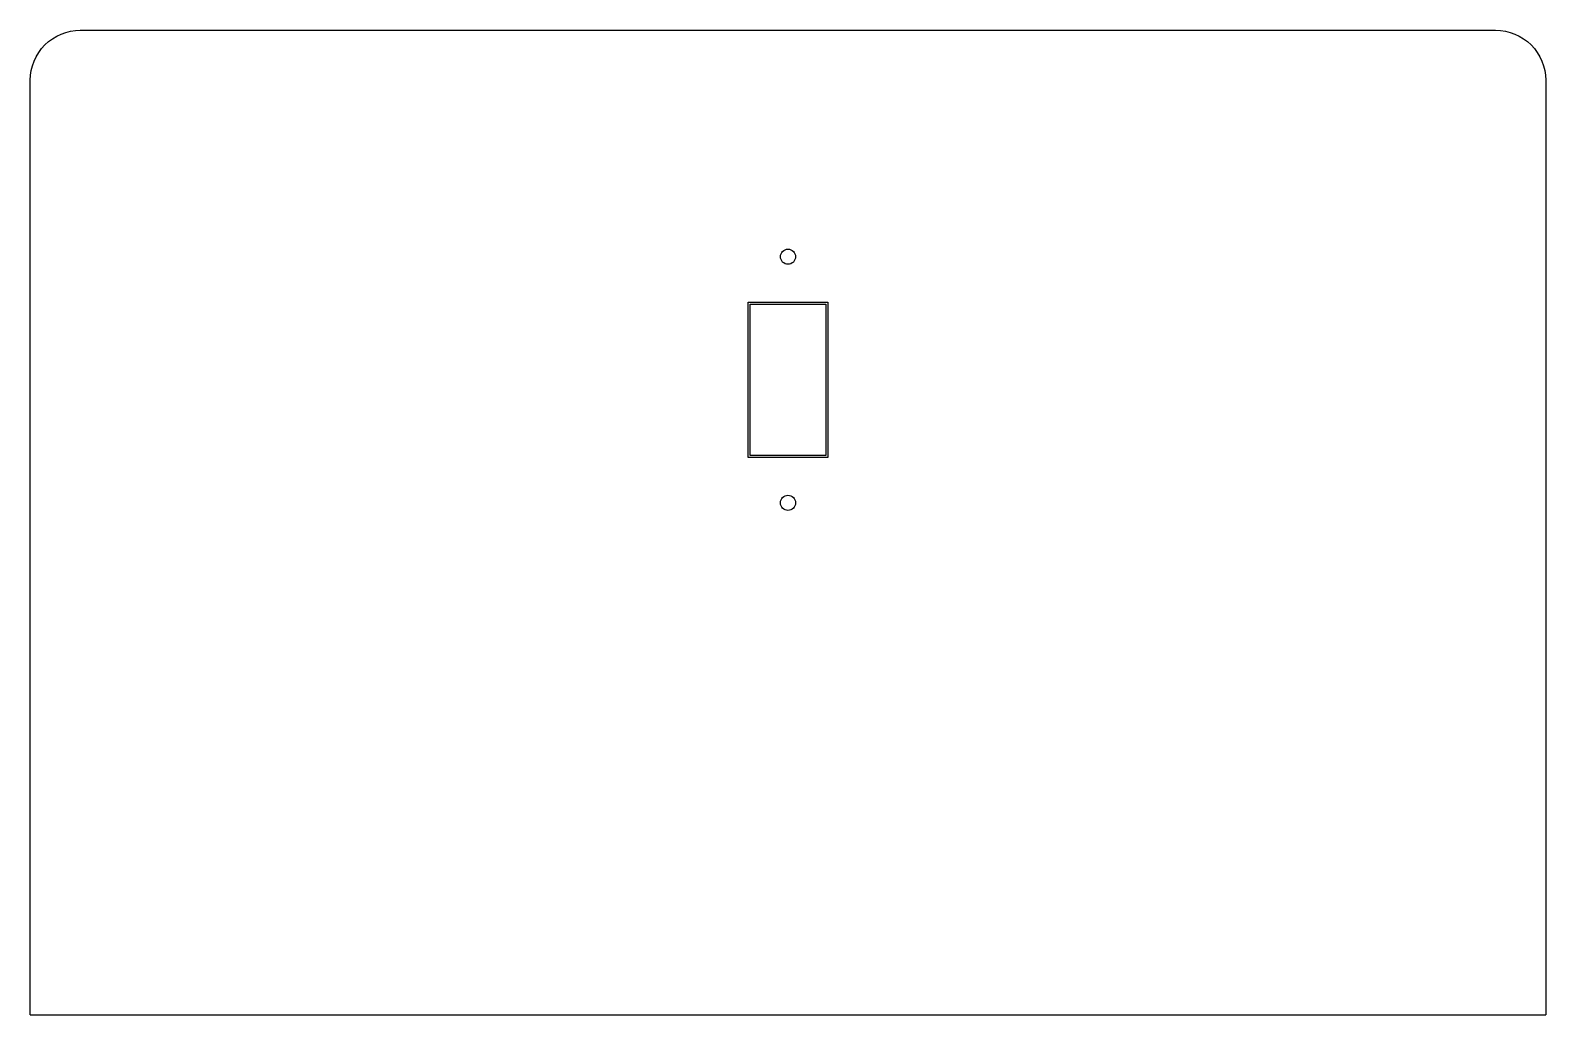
# Model space of a CAD drawing. Header units: millimetres. Extents: x 551 to 951, y 406 to 666.
import ezdxf

# ---------------------------------------------------------------- set-up
doc = ezdxf.new("R2010")
doc.units = ezdxf.units.MM

msp = doc.modelspace()

# ---------------------------------------------------------------- linework, layer by layer
for p, q in [((740.15, 552.77), (740.15, 593.77)), ((740.15, 593.77), (761.15, 593.77)), ((761.15, 593.77), (761.15, 552.77)), ((761.15, 552.77), (740.15, 552.77)), ((550.65, 405.57), (950.65, 405.57))]:
    msp.add_line(p, q)
msp.add_lwpolyline([(550.65, 652.37, -0.414214), (563.85, 665.57), (937.45, 665.57, -0.414214), (950.65, 652.37)], format="xyb")
for points in [[(550.65, 405.57), (550.65, 652.37)], [(950.65, 652.37), (950.65, 405.57)]]:
    msp.add_lwpolyline(points)
msp.add_lwpolyline([(740.65, 593.27), (760.65, 593.27), (760.65, 553.27), (740.65, 553.27)], close=True)
for centre in [(750.65, 605.77), (750.65, 540.77)]:
    msp.add_circle(centre, 2)

doc.saveas('drawing.dxf')
